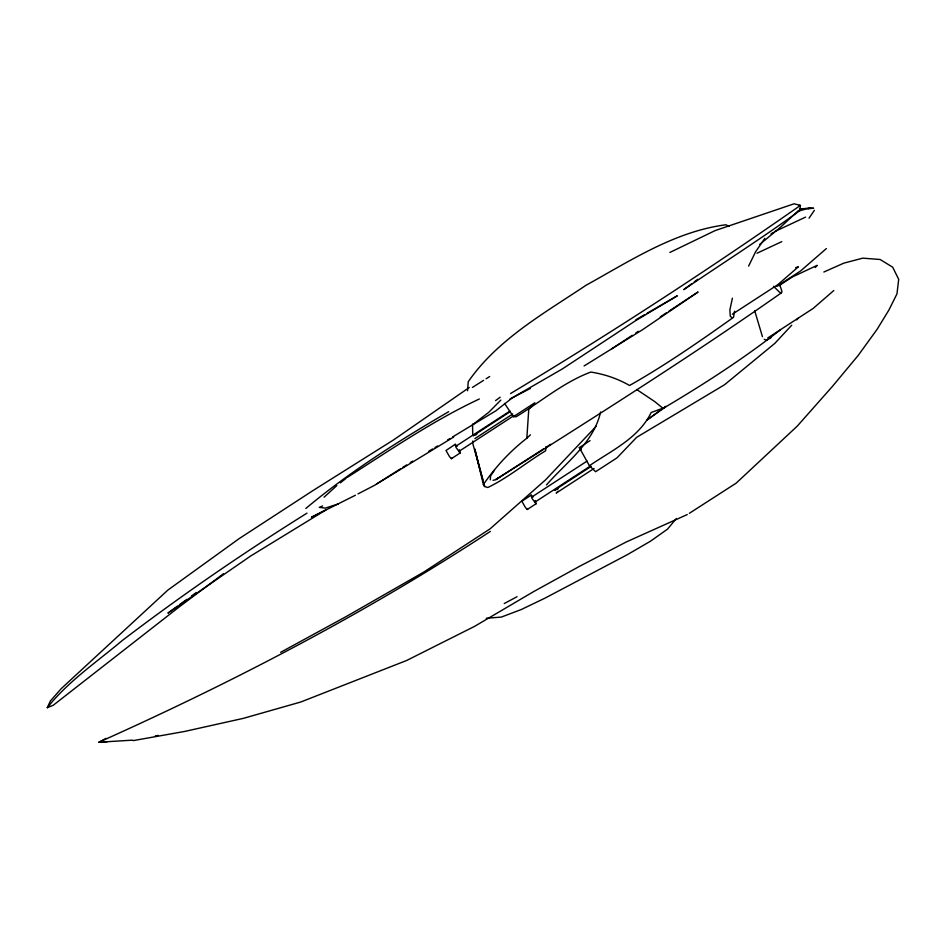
<?xml version="1.0" encoding="UTF-8"?>
<svg xmlns="http://www.w3.org/2000/svg" width="946" height="946" viewBox="0 0 946 946"><rect width="100%" height="100%" fill="white"/><g stroke="black" fill="none" stroke-linecap="round" stroke-linejoin="round"><path stroke-width="1.42" d="M734.581 311.234L733.528 317.312C699.78 341.317 665.594 365.061 629.563 385.483C617.62 378.613 604.459 374.178 590.812 372.062C563.438 382.29 540.958 401.731 516.185 416.725L513.406 416.689L504.549 403.41M490.324 479.823L490.513 476.075L494.486 470.067M546.102 446.595L545.606 450.804C526.059 462.606 508.369 477.6 487.84 487.497L484.648 486.54L483.394 484.529C495.456 467.028 510.012 451.242 526.839 438.235L528.767 409.24L533.639 404.273M467.549 390.745L468.246 381.711C497.49 339.425 544.08 313.363 585.976 285.302C630.154 260.895 674.723 231.439 725.736 224.793L729.331 226.295M732.405 298.179L729.874 309.898L730.288 316.2L731.849 317.608M600.592 411.971C593.816 442.562 566.11 462.559 546.445 484.931M493.032 480.343L495.81 479.61C591.889 418.735 688.286 358.215 781.396 292.834L781.987 291.486L779.67 284.616M748.617 266.098L755.606 251.754L764.806 238.38M676.402 518.443L667.545 529.121L650.635 541.112L627.375 554.652L545.062 598.109L521.128 609.591L501.285 617.099L486.279 618.235M590.044 440.635L579.319 447.612L589.405 465.728C611.766 450.402 638.751 438.081 651.191 412.48L662.886 408.234L654.703 401.565L636.67 389.492M809.043 218.195L814.364 210.319M457.095 446.335L455.215 444.301L445.992 450.497L449.504 456.634L451.384 458.68L451.821 458.183M451.384 458.68L460.182 452.957L459.33 449.717M532.988 497.135L531.108 495.101L521.885 501.309L525.397 507.434L527.277 509.48L527.714 508.983M527.277 509.48L536.075 503.769L535.223 500.529M815.286 267.529L817.19 265.341L792.405 276.953L778.913 285.727M455.215 444.301L456.055 447.529L460.182 452.957M531.108 495.101L531.948 498.329L536.075 503.769M596.075 426.374L545.629 479.799L489.945 528.956L423.678 572.129L346.461 616.402L280.631 652.326M791.731 325.211L774.833 343.374L724.482 384.786L636.646 437.324L617.064 457.805L595.602 471.711L589.405 465.728M796.698 319.866L798.696 317.738M500.836 400.099L488.786 412.279L473.13 424.316M324.04 497.218L336.811 485.605M558.034 491.222L556.201 493.079L594.053 468.471M526.839 438.235L530.422 434.829M798.424 210.615L780.308 227.371L759.78 244.387M305.818 508.463C349.937 471.593 399.035 440.623 448.676 411.699M826.366 248.573L800.588 270.958L776.737 286.461M833.804 290.517L813.17 308.42L767.774 337.947M49.511 705.775L47.3 707.679L50.351 701.01L61.242 688.617L167.82 590.127L239.184 538.605L313.126 490.477L393.678 439.843L469.263 387.482M662.602 408.719C703.091 384.774 742.977 359.09 780.06 330.083M340.288 482.874L346.106 478.333M223.445 573.749L178.948 607.119L53.224 705.267L47.3 707.679C68.266 681.262 96.646 662.094 122.247 640.537C181.738 595.164 243.524 552.795 306.977 513.158M495.55 400.631L500.162 397.202M691.928 283.611L683.733 289.653C722.484 263.272 762.038 238.167 799.89 210.568L800.387 205.412L794.108 203.792L715.105 230.599L669.874 252.464M694.281 281.884L697.793 279.295M665.748 406.366L647.218 419.858L665.83 406.603M177.387 606.244L167.939 613.103L250.619 556.035L325.838 509.965L311.518 517.202L355.436 495.231M179.752 604.529L186.835 599.374M191.553 595.945L196.283 592.515M347.265 477.423C390.367 449.929 432.937 420.734 479.326 398.999M611.483 348.991L632.212 335.345M635.878 332.933L638.313 331.337M660.273 316.886L666.362 312.866M668.81 311.258L698.077 291.995L642.369 329.823L584.084 365.972M771.049 233.958L773.426 232.409M455.665 446.37L509.953 411.084M509.823 411.912L473.201 435.728L476.772 434.391M474.857 438.625L512.697 414.017M458.644 451.573L514.163 415.483M732.346 314.226L777.754 284.711L798.377 266.807L795.598 267.659M531.557 497.182L587.076 461.08M534.537 502.385L590.056 466.283M591.179 466.378L554.545 490.182L558.128 488.857M513.406 416.689L534.868 402.783M543.418 449.007L495.81 479.61L500.576 476.571M545.818 447.47L550.738 444.301M689.374 513.288L736.201 483.122L797.277 426.102L832.35 386.488L858.259 355.341L877.096 329.326L888.802 310.217L896.962 293.875L898.7 279.307L892.681 267.186L880.111 259.488L862.776 258.152L843.773 263.165L823.86 272.022M490.324 531.427C366.22 612.712 234.218 681.617 98.904 742.22L132.57 740.15M472.444 387.411L483.607 380.339M400.418 468.897L374.592 485.298L357.99 493.907M402.878 467.336L406.567 464.994M410.257 462.653L412.704 461.092M486.09 378.767L489.673 376.532M376.555 484.021L453.69 437.04M428.857 451.218L432.594 448.972M435.089 447.47L437.584 445.968M447.564 439.973L450.06 438.471M452.555 436.969L495.763 410.871L512.614 397.651L562.456 368.869L635.712 320.611L677.301 295.802L647.206 313.209M510.533 393.56C609.236 334.234 706.012 271.336 800.387 205.412L799.335 205.412M517.048 596.713L504.23 603.548M771.144 337.521L766.343 340.335L764.179 339.247M635.925 319.736L644.699 314.663M106.129 738.341L98.904 742.22L107.572 741.64M510 398.987L530.375 388.428M774.62 231.628L805.602 217.107M756.989 253.244L781.763 241.632M687.257 514.565L626.098 542.046L579.508 566.335L533.52 591.676L474.596 626.358L406.65 660.485L300.745 702.015L243.335 718.357L184.588 731.459L133.22 740.612M322.598 505.968L319.299 507.363L325.318 508.12L338.301 503.946M798.377 211.064L810.687 207.86L799.476 209.149L804.904 208.794M155.31 735.917L158.159 735.397M799.476 209.149L805.152 208.782M807.979 208.593L813.655 208.226L807.825 208.605M781.396 292.834L779.48 292.172L773.556 286.283M579.319 447.612L581.258 449.551M754.648 310.572L762.429 336.658M482.827 479.575L474.774 448.936L483.394 484.529M483.56 482.354L484.648 486.54L472.87 443.816L472.823 441.002M472.562 424.115L472.74 435.373"/></g></svg>
